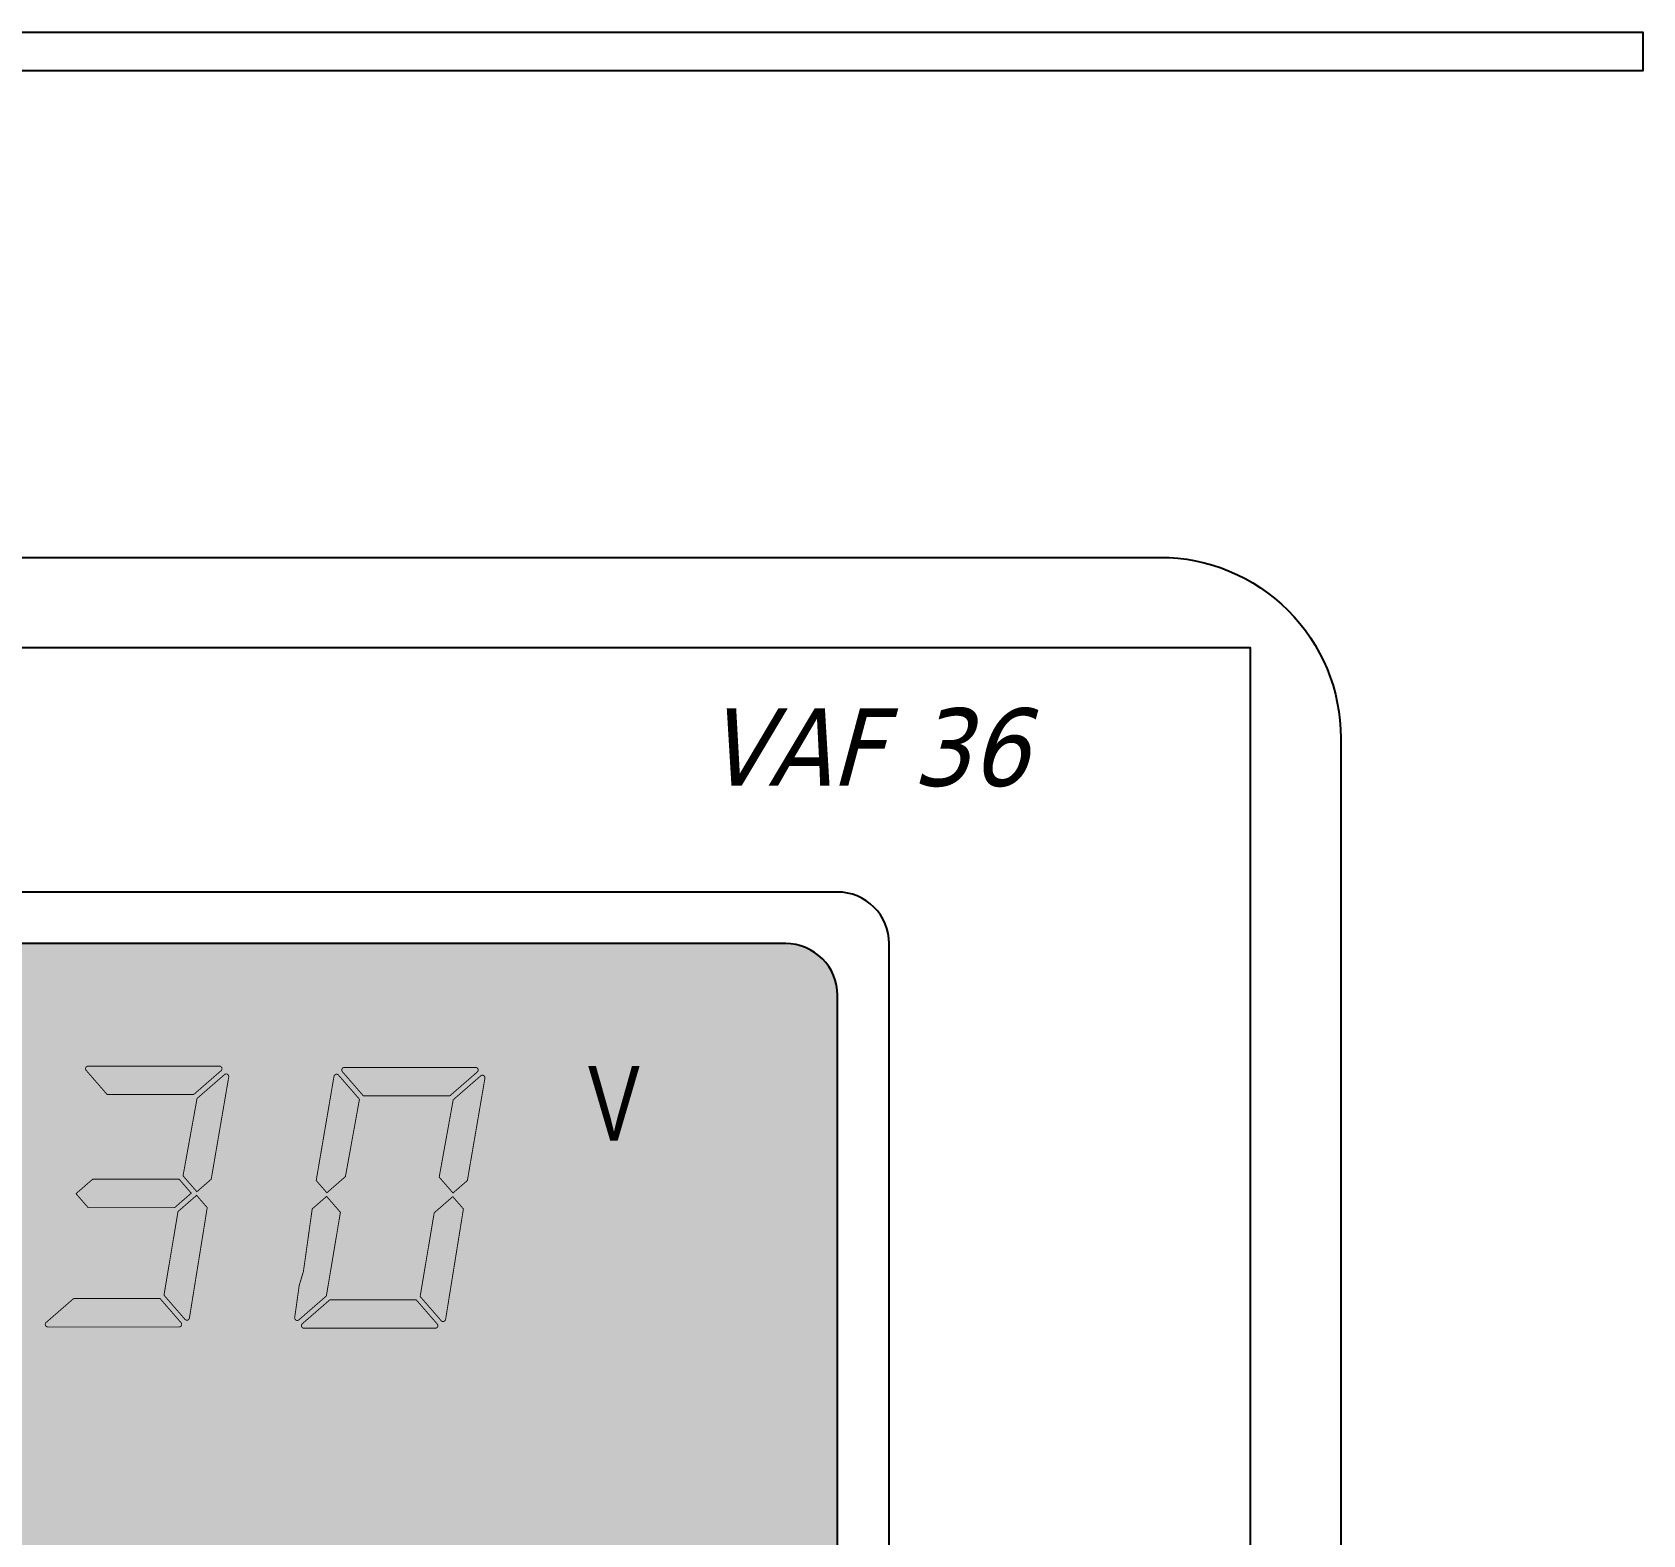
# Model space of a CAD drawing. Header units: inches. Extents: x 21 to 136330, y 8 to 58290.
# Drawn here: x 29171.1 to 29233.5, y 44395.4 to 44453.5 of the extents above; entities that cross this region are included whole.
import ezdxf

# ---------------------------------------------------------------- set-up
doc = ezdxf.new("R2010")
doc.units = ezdxf.units.IN
doc.header["$MEASUREMENT"] = 0
doc.layers.add('@.0.DM. NÉT CHÍNH', color=7, linetype='Continuous')
doc.layers.add('Text', color=4, linetype='Continuous')
doc.styles.get("Standard").update_dxf_attribs({"font": 'arial.ttf'})
doc.styles.add('T25', font='', dxfattribs={"width": 0.8})
doc.styles.get('T25').set_extended_font_data('Dotum')

# ---------------------------------------------------------------- blocks, each defined once
blk = doc.blocks.new('*U118')
at = {"lineweight": 9}
h = blk.add_hatch(color=250, dxfattribs=at)
h.set_gradient(color1=(217, 227, 231), color2=(224, 232, 235), one_color=1, tint=0.9, name='INVCYLINDER')
edge = h.paths.add_edge_path()
edge.add_line((-28, -74.958), (28, -74.958))
edge.add_arc((28, -72.958), 2, 270, 360)
edge.add_line((30, -72.958), (30, -16.958))
edge.add_arc((28, -16.958), 2, 0, 90)
edge.add_line((28, -14.958), (-28, -14.958))
edge.add_arc((-28, -16.958), 2, 90, 180)
edge.add_line((-30, -16.958), (-30, -72.958))
edge.add_arc((-28, -72.958), 2, 180, 270)
for points in [[(-42.5, 0), (42.5, 0, -0.414214), (49.5, -7), (49.5, -92, -0.414214), (42.5, -99), (-42.5, -99, -0.414214), (-49.5, -92), (-49.5, -7, -0.414214)], [(-28, -74.958), (28, -74.958, 0.414214), (30, -72.958), (30, -16.958, 0.414214), (28, -14.958), (-28, -14.958, 0.414214), (-30, -16.958), (-30, -72.958, 0.414214)]]:
    blk.add_lwpolyline(points, format="xyb", close=True)
at = {"color": 56}
blk.add_lwpolyline([(-46, -95.5), (46, -95.5), (46, -3.5), (-46, -3.5)], close=True, dxfattribs=at)
at = {"color": 252, "true_color": 0x9e9e8a}
blk.add_lwpolyline([(-30, -76.958), (30, -76.958, 0.414214), (32, -74.958), (32, -14.958, 0.414214), (30, -12.958), (-30, -12.958, 0.414214), (-32, -14.958), (-32, -74.958, 0.414214)], format="xyb", close=True, dxfattribs=at)
at = {"color": 250, "linetype": 'ByBlock', "lineweight": -2, "const_width": 0.0353}
for points in [[(0.895, -19.866), (0.888, -19.857), (0.882, -19.847), (0.877, -19.836), (0.873, -19.825), (0.871, -19.813), (0.871, -19.801), (0.874, -19.774), (0.884, -19.75), (0.9, -19.73), (0.92, -19.715), (0.944, -19.704), (0.971, -19.701), (6.056, -19.701), (6.082, -19.704), (6.106, -19.715), (6.127, -19.73), (6.142, -19.75), (6.152, -19.774), (6.156, -19.801), (6.155, -19.816), (6.152, -19.829), (6.147, -19.843), (6.14, -19.855), (6.132, -19.866), (6.121, -19.876), (5.058, -20.801), (1.707, -20.801)], [(0.895, -19.866), (0.888, -19.857), (0.882, -19.847), (0.877, -19.836), (0.873, -19.825), (0.871, -19.813), (0.871, -19.801), (0.874, -19.774), (0.884, -19.75), (0.9, -19.73), (0.92, -19.715), (0.944, -19.704), (0.971, -19.701), (6.056, -19.701), (6.082, -19.704), (6.106, -19.715), (6.127, -19.73), (6.142, -19.75), (6.152, -19.774), (6.156, -19.801), (6.155, -19.816), (6.152, -19.829), (6.147, -19.843), (6.14, -19.855), (6.132, -19.866), (6.121, -19.876), (5.058, -20.801), (1.707, -20.801)], [(0.895, -19.866), (0.888, -19.857), (0.882, -19.847), (0.877, -19.836), (0.873, -19.825), (0.871, -19.813), (0.871, -19.801), (0.874, -19.774), (0.884, -19.75), (0.9, -19.73), (0.92, -19.715), (0.944, -19.704), (0.971, -19.701), (6.056, -19.701), (6.082, -19.704), (6.106, -19.715), (6.127, -19.73), (6.142, -19.75), (6.152, -19.774), (6.156, -19.801), (6.155, -19.816), (6.152, -19.829), (6.147, -19.843), (6.14, -19.855), (6.132, -19.866), (6.121, -19.876), (5.058, -20.801), (1.707, -20.801)], [(0.895, -19.866), (0.888, -19.857), (0.882, -19.847), (0.877, -19.836), (0.873, -19.825), (0.871, -19.813), (0.871, -19.801), (0.874, -19.774), (0.884, -19.75), (0.9, -19.73), (0.92, -19.715), (0.944, -19.704), (0.971, -19.701), (6.056, -19.701), (6.082, -19.704), (6.106, -19.715), (6.127, -19.73), (6.142, -19.75), (6.152, -19.774), (6.156, -19.801), (6.155, -19.816), (6.152, -19.829), (6.147, -19.843), (6.14, -19.855), (6.132, -19.866), (6.121, -19.876), (5.058, -20.801), (1.707, -20.801)], [(10.82, -19.916), (10.812, -19.907), (10.806, -19.897), (10.801, -19.886), (10.798, -19.875), (10.796, -19.863), (10.795, -19.851), (10.799, -19.824), (10.809, -19.8), (10.824, -19.78), (10.845, -19.765), (10.868, -19.754), (10.895, -19.751), (15.98, -19.751), (16.007, -19.754), (16.031, -19.765), (16.051, -19.78), (16.067, -19.8), (16.077, -19.824), (16.08, -19.851), (16.079, -19.866), (16.076, -19.879), (16.071, -19.893), (16.065, -19.905), (16.056, -19.916), (16.046, -19.926), (14.982, -20.851), (11.632, -20.851)], [(10.82, -19.916), (10.812, -19.907), (10.806, -19.897), (10.801, -19.886), (10.798, -19.875), (10.796, -19.863), (10.795, -19.851), (10.799, -19.824), (10.809, -19.8), (10.824, -19.78), (10.845, -19.765), (10.868, -19.754), (10.895, -19.751), (15.98, -19.751), (16.007, -19.754), (16.031, -19.765), (16.051, -19.78), (16.067, -19.8), (16.077, -19.824), (16.08, -19.851), (16.079, -19.866), (16.076, -19.879), (16.071, -19.893), (16.065, -19.905), (16.056, -19.916), (16.046, -19.926), (14.982, -20.851), (11.632, -20.851)], [(10.82, -19.916), (10.812, -19.907), (10.806, -19.897), (10.801, -19.886), (10.798, -19.875), (10.796, -19.863), (10.795, -19.851), (10.799, -19.824), (10.809, -19.8), (10.824, -19.78), (10.845, -19.765), (10.868, -19.754), (10.895, -19.751), (15.98, -19.751), (16.007, -19.754), (16.031, -19.765), (16.051, -19.78), (16.067, -19.8), (16.077, -19.824), (16.08, -19.851), (16.079, -19.866), (16.076, -19.879), (16.071, -19.893), (16.065, -19.905), (16.056, -19.916), (16.046, -19.926), (14.982, -20.851), (11.632, -20.851)], [(10.82, -19.916), (10.812, -19.907), (10.806, -19.897), (10.801, -19.886), (10.798, -19.875), (10.796, -19.863), (10.795, -19.851), (10.799, -19.824), (10.809, -19.8), (10.824, -19.78), (10.845, -19.765), (10.868, -19.754), (10.895, -19.751), (15.98, -19.751), (16.007, -19.754), (16.031, -19.765), (16.051, -19.78), (16.067, -19.8), (16.077, -19.824), (16.08, -19.851), (16.079, -19.866), (16.076, -19.879), (16.071, -19.893), (16.065, -19.905), (16.056, -19.916), (16.046, -19.926), (14.982, -20.851), (11.632, -20.851)], [(4.646, -23.948), (5.189, -20.952), (6.253, -20.027), (6.262, -20.02), (6.273, -20.014), (6.283, -20.009), (6.294, -20.005), (6.306, -20.003), (6.318, -20.003), (6.345, -20.006), (6.369, -20.016), (6.389, -20.032), (6.405, -20.052), (6.415, -20.076), (6.418, -20.103), (6.418, -20.105), (6.418, -20.107), (6.418, -20.11), (6.418, -20.112), (6.418, -20.114), (6.417, -20.117), (5.738, -24.079), (5.181, -24.563)], [(4.646, -23.948), (5.189, -20.952), (6.253, -20.027), (6.262, -20.02), (6.273, -20.014), (6.283, -20.009), (6.294, -20.005), (6.306, -20.003), (6.318, -20.003), (6.345, -20.006), (6.369, -20.016), (6.389, -20.032), (6.405, -20.052), (6.415, -20.076), (6.418, -20.103), (6.418, -20.105), (6.418, -20.107), (6.418, -20.11), (6.418, -20.112), (6.418, -20.114), (6.417, -20.117), (5.738, -24.079), (5.181, -24.563)], [(4.646, -23.948), (5.189, -20.952), (6.253, -20.027), (6.262, -20.02), (6.273, -20.014), (6.283, -20.009), (6.294, -20.005), (6.306, -20.003), (6.318, -20.003), (6.345, -20.006), (6.369, -20.016), (6.389, -20.032), (6.405, -20.052), (6.415, -20.076), (6.418, -20.103), (6.418, -20.105), (6.418, -20.107), (6.418, -20.11), (6.418, -20.112), (6.418, -20.114), (6.417, -20.117), (5.738, -24.079), (5.181, -24.563)], [(4.646, -23.948), (5.189, -20.952), (6.253, -20.027), (6.262, -20.02), (6.273, -20.014), (6.283, -20.009), (6.294, -20.005), (6.306, -20.003), (6.318, -20.003), (6.345, -20.006), (6.369, -20.016), (6.389, -20.032), (6.405, -20.052), (6.415, -20.076), (6.418, -20.103), (6.418, -20.105), (6.418, -20.107), (6.418, -20.11), (6.418, -20.112), (6.418, -20.114), (6.417, -20.117), (5.738, -24.079), (5.181, -24.563)], [(10.218, -24.603), (9.805, -24.129), (10.494, -20.099), (10.5, -20.076), (10.512, -20.055), (10.527, -20.038), (10.547, -20.025), (10.569, -20.016), (10.593, -20.013), (10.608, -20.014), (10.622, -20.017), (10.635, -20.022), (10.647, -20.029), (10.658, -20.037), (10.669, -20.048), (11.481, -20.982), (10.937, -23.978)], [(10.218, -24.603), (9.805, -24.129), (10.494, -20.099), (10.5, -20.076), (10.512, -20.055), (10.527, -20.038), (10.547, -20.025), (10.569, -20.016), (10.593, -20.013), (10.608, -20.014), (10.622, -20.017), (10.635, -20.022), (10.647, -20.029), (10.658, -20.037), (10.669, -20.048), (11.481, -20.982), (10.937, -23.978)], [(10.218, -24.603), (9.805, -24.129), (10.494, -20.099), (10.5, -20.076), (10.512, -20.055), (10.527, -20.038), (10.547, -20.025), (10.569, -20.016), (10.593, -20.013), (10.608, -20.014), (10.622, -20.017), (10.635, -20.022), (10.647, -20.029), (10.658, -20.037), (10.669, -20.048), (11.481, -20.982), (10.937, -23.978)], [(10.218, -24.603), (9.805, -24.129), (10.494, -20.099), (10.5, -20.076), (10.512, -20.055), (10.527, -20.038), (10.547, -20.025), (10.569, -20.016), (10.593, -20.013), (10.608, -20.014), (10.622, -20.017), (10.635, -20.022), (10.647, -20.029), (10.658, -20.037), (10.669, -20.048), (11.481, -20.982), (10.937, -23.978)], [(14.57, -23.998), (15.113, -21.002), (16.177, -20.077), (16.187, -20.07), (16.197, -20.064), (16.207, -20.059), (16.219, -20.055), (16.23, -20.053), (16.243, -20.053), (16.269, -20.056), (16.293, -20.066), (16.313, -20.082), (16.329, -20.102), (16.339, -20.126), (16.343, -20.153), (16.343, -20.155), (16.342, -20.157), (16.342, -20.16), (16.342, -20.162), (16.342, -20.164), (16.342, -20.167), (15.662, -24.129), (15.105, -24.613)], [(14.57, -23.998), (15.113, -21.002), (16.177, -20.077), (16.187, -20.07), (16.197, -20.064), (16.207, -20.059), (16.219, -20.055), (16.23, -20.053), (16.243, -20.053), (16.269, -20.056), (16.293, -20.066), (16.313, -20.082), (16.329, -20.102), (16.339, -20.126), (16.343, -20.153), (16.343, -20.155), (16.342, -20.157), (16.342, -20.16), (16.342, -20.162), (16.342, -20.164), (16.342, -20.167), (15.662, -24.129), (15.105, -24.613)], [(14.57, -23.998), (15.113, -21.002), (16.177, -20.077), (16.187, -20.07), (16.197, -20.064), (16.207, -20.059), (16.219, -20.055), (16.23, -20.053), (16.243, -20.053), (16.269, -20.056), (16.293, -20.066), (16.313, -20.082), (16.329, -20.102), (16.339, -20.126), (16.343, -20.153), (16.343, -20.155), (16.342, -20.157), (16.342, -20.16), (16.342, -20.162), (16.342, -20.164), (16.342, -20.167), (15.662, -24.129), (15.105, -24.613)], [(14.57, -23.998), (15.113, -21.002), (16.177, -20.077), (16.187, -20.07), (16.197, -20.064), (16.207, -20.059), (16.219, -20.055), (16.23, -20.053), (16.243, -20.053), (16.269, -20.056), (16.293, -20.066), (16.313, -20.082), (16.329, -20.102), (16.339, -20.126), (16.343, -20.153), (16.343, -20.155), (16.342, -20.157), (16.342, -20.16), (16.342, -20.162), (16.342, -20.164), (16.342, -20.167), (15.662, -24.129), (15.105, -24.613)], [(0.97, -25.179), (0.5, -24.639), (1.144, -24.079), (4.495, -24.079), (4.964, -24.619), (4.32, -25.179)], [(0.97, -25.179), (0.5, -24.639), (1.144, -24.079), (4.495, -24.079), (4.964, -24.619), (4.32, -25.179)], [(0.97, -25.179), (0.5, -24.639), (1.144, -24.079), (4.495, -24.079), (4.964, -24.619), (4.32, -25.179)], [(0.97, -25.179), (0.5, -24.639), (1.144, -24.079), (4.495, -24.079), (4.964, -24.619), (4.32, -25.179)], [(5.583, -25.179), (5.171, -24.704), (4.451, -25.33), (3.908, -28.57), (4.72, -29.504), (4.73, -29.515), (4.742, -29.523), (4.754, -29.53), (4.767, -29.535), (4.781, -29.538), (4.795, -29.538), (4.82, -29.536), (4.842, -29.527), (4.861, -29.514), (4.877, -29.497), (4.888, -29.476), (4.894, -29.452)], [(5.583, -25.179), (5.171, -24.704), (4.451, -25.33), (3.908, -28.57), (4.72, -29.504), (4.73, -29.515), (4.742, -29.523), (4.754, -29.53), (4.767, -29.535), (4.781, -29.538), (4.795, -29.538), (4.82, -29.536), (4.842, -29.527), (4.861, -29.514), (4.877, -29.497), (4.888, -29.476), (4.894, -29.452)], [(5.583, -25.179), (5.171, -24.704), (4.451, -25.33), (3.908, -28.57), (4.72, -29.504), (4.73, -29.515), (4.742, -29.523), (4.754, -29.53), (4.767, -29.535), (4.781, -29.538), (4.795, -29.538), (4.82, -29.536), (4.842, -29.527), (4.861, -29.514), (4.877, -29.497), (4.888, -29.476), (4.894, -29.452)], [(5.583, -25.179), (5.171, -24.704), (4.451, -25.33), (3.908, -28.57), (4.72, -29.504), (4.73, -29.515), (4.742, -29.523), (4.754, -29.53), (4.767, -29.535), (4.781, -29.538), (4.795, -29.538), (4.82, -29.536), (4.842, -29.527), (4.861, -29.514), (4.877, -29.497), (4.888, -29.476), (4.894, -29.452)], [(9.136, -29.524), (10.199, -28.6), (10.743, -25.36), (10.208, -24.744), (9.651, -25.229), (9.6, -25.588), (9.474, -26.485), (9.31, -27.651), (9.147, -28.19), (9.021, -29.088), (8.97, -29.449), (8.974, -29.476), (8.984, -29.499), (9, -29.52), (9.02, -29.535), (9.044, -29.545), (9.07, -29.549), (9.083, -29.548), (9.094, -29.546), (9.105, -29.543), (9.116, -29.538), (9.126, -29.532)], [(9.136, -29.524), (10.199, -28.6), (10.743, -25.36), (10.208, -24.744), (9.651, -25.229), (9.6, -25.588), (9.474, -26.485), (9.31, -27.651), (9.147, -28.19), (9.021, -29.088), (8.97, -29.449), (8.974, -29.476), (8.984, -29.499), (9, -29.52), (9.02, -29.535), (9.044, -29.545), (9.07, -29.549), (9.083, -29.548), (9.094, -29.546), (9.105, -29.543), (9.116, -29.538), (9.126, -29.532)], [(9.136, -29.524), (10.199, -28.6), (10.743, -25.36), (10.208, -24.744), (9.651, -25.229), (9.6, -25.588), (9.474, -26.485), (9.31, -27.651), (9.147, -28.19), (9.021, -29.088), (8.97, -29.449), (8.974, -29.476), (8.984, -29.499), (9, -29.52), (9.02, -29.535), (9.044, -29.545), (9.07, -29.549), (9.083, -29.548), (9.094, -29.546), (9.105, -29.543), (9.116, -29.538), (9.126, -29.532)], [(9.136, -29.524), (10.199, -28.6), (10.743, -25.36), (10.208, -24.744), (9.651, -25.229), (9.6, -25.588), (9.474, -26.485), (9.31, -27.651), (9.147, -28.19), (9.021, -29.088), (8.97, -29.449), (8.974, -29.476), (8.984, -29.499), (9, -29.52), (9.02, -29.535), (9.044, -29.545), (9.07, -29.549), (9.083, -29.548), (9.094, -29.546), (9.105, -29.543), (9.116, -29.538), (9.126, -29.532)], [(15.508, -25.229), (15.095, -24.754), (14.376, -25.38), (13.832, -28.62), (14.644, -29.554), (14.655, -29.565), (14.666, -29.573), (14.678, -29.58), (14.691, -29.585), (14.705, -29.588), (14.72, -29.588), (14.744, -29.586), (14.766, -29.577), (14.786, -29.564), (14.801, -29.547), (14.813, -29.526), (14.819, -29.502)], [(15.508, -25.229), (15.095, -24.754), (14.376, -25.38), (13.832, -28.62), (14.644, -29.554), (14.655, -29.565), (14.666, -29.573), (14.678, -29.58), (14.691, -29.585), (14.705, -29.588), (14.72, -29.588), (14.744, -29.586), (14.766, -29.577), (14.786, -29.564), (14.801, -29.547), (14.813, -29.526), (14.819, -29.502)], [(15.508, -25.229), (15.095, -24.754), (14.376, -25.38), (13.832, -28.62), (14.644, -29.554), (14.655, -29.565), (14.666, -29.573), (14.678, -29.58), (14.691, -29.585), (14.705, -29.588), (14.72, -29.588), (14.744, -29.586), (14.766, -29.577), (14.786, -29.564), (14.801, -29.547), (14.813, -29.526), (14.819, -29.502)], [(15.508, -25.229), (15.095, -24.754), (14.376, -25.38), (13.832, -28.62), (14.644, -29.554), (14.655, -29.565), (14.666, -29.573), (14.678, -29.58), (14.691, -29.585), (14.705, -29.588), (14.72, -29.588), (14.744, -29.586), (14.766, -29.577), (14.786, -29.564), (14.801, -29.547), (14.813, -29.526), (14.819, -29.502)], [(-0.592, -29.801), (-0.618, -29.797), (-0.642, -29.787), (-0.662, -29.772), (-0.678, -29.751), (-0.688, -29.727), (-0.692, -29.701), (-0.691, -29.686), (-0.688, -29.672), (-0.683, -29.659), (-0.676, -29.647), (-0.668, -29.636), (-0.657, -29.625), (0.406, -28.701), (3.757, -28.701), (4.569, -29.635), (4.577, -29.645), (4.583, -29.655), (4.587, -29.666), (4.591, -29.677), (4.593, -29.689), (4.594, -29.701), (4.59, -29.727), (4.58, -29.751), (4.564, -29.772), (4.544, -29.787), (4.52, -29.797), (4.493, -29.801)], [(-0.592, -29.801), (-0.618, -29.797), (-0.642, -29.787), (-0.662, -29.772), (-0.678, -29.751), (-0.688, -29.727), (-0.692, -29.701), (-0.691, -29.686), (-0.688, -29.672), (-0.683, -29.659), (-0.676, -29.647), (-0.668, -29.636), (-0.657, -29.625), (0.406, -28.701), (3.757, -28.701), (4.569, -29.635), (4.577, -29.645), (4.583, -29.655), (4.587, -29.666), (4.591, -29.677), (4.593, -29.689), (4.594, -29.701), (4.59, -29.727), (4.58, -29.751), (4.564, -29.772), (4.544, -29.787), (4.52, -29.797), (4.493, -29.801)], [(-0.592, -29.801), (-0.618, -29.797), (-0.642, -29.787), (-0.662, -29.772), (-0.678, -29.751), (-0.688, -29.727), (-0.692, -29.701), (-0.691, -29.686), (-0.688, -29.672), (-0.683, -29.659), (-0.676, -29.647), (-0.668, -29.636), (-0.657, -29.625), (0.406, -28.701), (3.757, -28.701), (4.569, -29.635), (4.577, -29.645), (4.583, -29.655), (4.587, -29.666), (4.591, -29.677), (4.593, -29.689), (4.594, -29.701), (4.59, -29.727), (4.58, -29.751), (4.564, -29.772), (4.544, -29.787), (4.52, -29.797), (4.493, -29.801)], [(-0.592, -29.801), (-0.618, -29.797), (-0.642, -29.787), (-0.662, -29.772), (-0.678, -29.751), (-0.688, -29.727), (-0.692, -29.701), (-0.691, -29.686), (-0.688, -29.672), (-0.683, -29.659), (-0.676, -29.647), (-0.668, -29.636), (-0.657, -29.625), (0.406, -28.701), (3.757, -28.701), (4.569, -29.635), (4.577, -29.645), (4.583, -29.655), (4.587, -29.666), (4.591, -29.677), (4.593, -29.689), (4.594, -29.701), (4.59, -29.727), (4.58, -29.751), (4.564, -29.772), (4.544, -29.787), (4.52, -29.797), (4.493, -29.801)], [(9.333, -29.851), (9.306, -29.847), (9.282, -29.837), (9.262, -29.822), (9.246, -29.801), (9.236, -29.777), (9.233, -29.751), (9.234, -29.736), (9.237, -29.722), (9.241, -29.709), (9.248, -29.697), (9.257, -29.686), (9.267, -29.675), (10.331, -28.751), (13.681, -28.751), (14.493, -29.685), (14.501, -29.695), (14.507, -29.705), (14.512, -29.716), (14.515, -29.727), (14.517, -29.739), (14.518, -29.751), (14.514, -29.777), (14.504, -29.801), (14.489, -29.822), (14.468, -29.837), (14.444, -29.847), (14.418, -29.851)], [(9.333, -29.851), (9.306, -29.847), (9.282, -29.837), (9.262, -29.822), (9.246, -29.801), (9.236, -29.777), (9.233, -29.751), (9.234, -29.736), (9.237, -29.722), (9.241, -29.709), (9.248, -29.697), (9.257, -29.686), (9.267, -29.675), (10.331, -28.751), (13.681, -28.751), (14.493, -29.685), (14.501, -29.695), (14.507, -29.705), (14.512, -29.716), (14.515, -29.727), (14.517, -29.739), (14.518, -29.751), (14.514, -29.777), (14.504, -29.801), (14.489, -29.822), (14.468, -29.837), (14.444, -29.847), (14.418, -29.851)], [(9.333, -29.851), (9.306, -29.847), (9.282, -29.837), (9.262, -29.822), (9.246, -29.801), (9.236, -29.777), (9.233, -29.751), (9.234, -29.736), (9.237, -29.722), (9.241, -29.709), (9.248, -29.697), (9.257, -29.686), (9.267, -29.675), (10.331, -28.751), (13.681, -28.751), (14.493, -29.685), (14.501, -29.695), (14.507, -29.705), (14.512, -29.716), (14.515, -29.727), (14.517, -29.739), (14.518, -29.751), (14.514, -29.777), (14.504, -29.801), (14.489, -29.822), (14.468, -29.837), (14.444, -29.847), (14.418, -29.851)], [(9.333, -29.851), (9.306, -29.847), (9.282, -29.837), (9.262, -29.822), (9.246, -29.801), (9.236, -29.777), (9.233, -29.751), (9.234, -29.736), (9.237, -29.722), (9.241, -29.709), (9.248, -29.697), (9.257, -29.686), (9.267, -29.675), (10.331, -28.751), (13.681, -28.751), (14.493, -29.685), (14.501, -29.695), (14.507, -29.705), (14.512, -29.716), (14.515, -29.727), (14.517, -29.739), (14.518, -29.751), (14.514, -29.777), (14.504, -29.801), (14.489, -29.822), (14.468, -29.837), (14.444, -29.847), (14.418, -29.851)]]:
    blk.add_lwpolyline(points, close=True, dxfattribs=at)
at = {"color": 2, "insert": (31.132, -7.374), "char_height": 3, "width": 2201.82032, "attachment_point": 5}
blk.add_mtext('{\\fTahoma|b0|i1|c0|p34;VAF 36}', dxfattribs=at)
at = {"layer": 'Text', "color": 250, "style": 'T25', "width": 0.8}
blk.add_text('V', height=2.883, dxfattribs=at).set_placement((20.333, -22.584))
blk.add_text('V', height=2.883, dxfattribs=at).set_placement((20.333, -22.584))
blk.add_text('V', height=2.883, dxfattribs=at).set_placement((20.333, -22.584))
blk.add_text('V', height=2.883, dxfattribs=at).set_placement((20.333, -22.584))

msp = doc.modelspace()

# ---------------------------------------------------------------- linework, layer by layer
at = {"layer": '@.0.DM. NÉT CHÍNH'}
msp.add_lwpolyline([(28871.111, 44453.5372), (29233.5075, 44453.5372), (29233.5075, 44452.0372), (28871.111, 44452.0372)], close=True, dxfattribs=at)

# ---------------------------------------------------------------- block references
msp.add_blockref('*U118', (29172.3092, 44433.2041))

doc.saveas('drawing.dxf')
